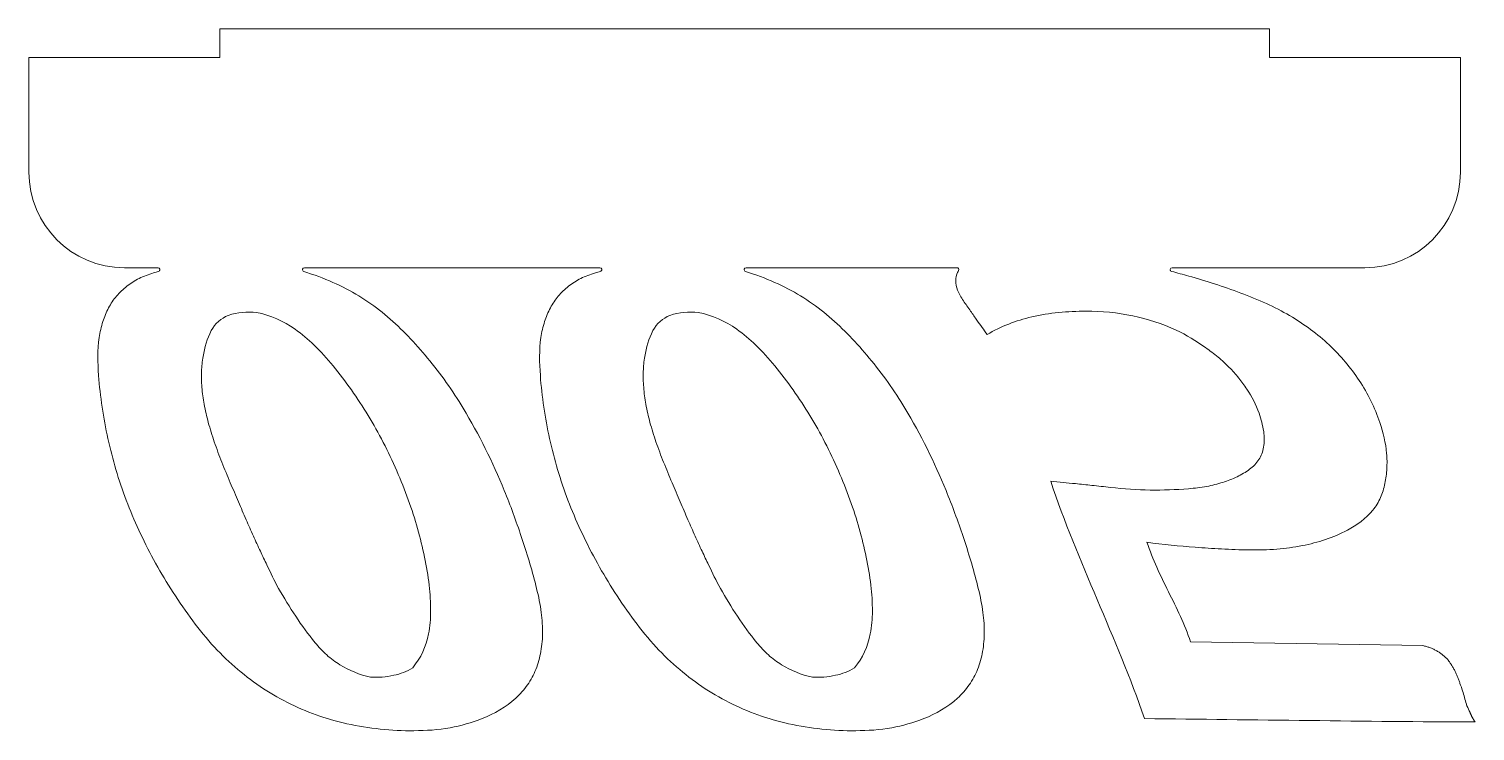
# Model space of a CAD drawing. Header units: millimetres. Extents: x 0 to 152, y -71 to 3.
import ezdxf

# ---------------------------------------------------------------- set-up
doc = ezdxf.new("R2010")
doc.units = ezdxf.units.MM

msp = doc.modelspace()

# ---------------------------------------------------------------- linework, layer by layer
at = {"color": 7, "linetype": 'Continuous', "lineweight": 15}
for p, q in [((20, 0), (20, 3)), ((20, 3), (130, 3)), ((130, 3), (130, 0)), ((0, -12), (0, 0)), ((0, 0), (20, 0)), ((130, 0), (150, 0)), ((150, 0), (150, -12)), ((13.53, -22), (10, -22)), ((59.82, -22), (28.86, -22)), ((97.24, -22), (75.14, -22)), ((119.78, -22), (140, -22)), ((121.71, -61.19), (146.06, -61.58))]:
    msp.add_line(p, q, dxfattribs=at)
for centre, radius, start, end in [((10, -12), 10, 180, 270), ((140, -12), 10, 270, 0), ((13.53, -22.2), 0.2, 285.9104, 90), ((28.86, -22.2), 0.2, 90, 252.4931), ((59.82, -22.2), 0.2, 285.9104, 90), ((75.14, -22.2), 0.2, 90, 252.4931), ((97.24, -22.2), 0.2, 329.989, 90), ((119.78, -22.2), 0.2, 90, 255.6706)]:
    msp.add_arc(centre, radius, start, end, dxfattribs=at)
for points, knots in [([(7.3, -33.28), (7.21, -31.96), (7.14, -30.04), (7.69, -27.68), (8.3, -26.21), (9.13, -24.93), (10.24, -23.91), (11.55, -23.06), (12.72, -22.65), (13.41, -22.44), (13.58, -22.39)], [0.4208749, 0.4208749, 0.4208749, 0.4208749, 0.5690757, 0.6327215, 0.6911994, 0.746387, 0.8015553, 0.8585751, 0.919487, 0.9395847, 0.9395847, 0.9395847, 0.9395847]), ([(28.8, -22.39), (29.07, -22.48), (30.36, -22.9), (32.55, -23.79), (35.23, -25.29), (37.62, -27.1), (39.78, -29.17), (42.53, -32.29), (44.4, -34.86), (45.49, -36.72)], [0.0556057, 0.0556057, 0.0556057, 0.0556057, 0.0903262, 0.2178066, 0.3387969, 0.4570363, 0.5752601, 0.6975141, 0.9553737, 0.9553737, 0.9553737, 0.9553737]), ([(53.59, -33.28), (53.5, -31.96), (53.43, -30.04), (53.98, -27.68), (54.59, -26.21), (55.42, -24.93), (56.53, -23.91), (57.83, -23.06), (59, -22.65), (59.7, -22.44), (59.87, -22.39)], [0.4208749, 0.4208749, 0.4208749, 0.4208749, 0.5690757, 0.6327215, 0.6911994, 0.746387, 0.8015553, 0.8585751, 0.919487, 0.9395847, 0.9395847, 0.9395847, 0.9395847]), ([(75.08, -22.39), (75.36, -22.48), (76.65, -22.9), (78.84, -23.79), (81.52, -25.29), (83.9, -27.1), (86.07, -29.17), (88.82, -32.29), (90.69, -34.86), (91.78, -36.72)], [0.0556057, 0.0556057, 0.0556057, 0.0556057, 0.0903262, 0.2178066, 0.3387969, 0.4570363, 0.5752601, 0.6975141, 0.9553737, 0.9553737, 0.9553737, 0.9553737]), ([(100.4, -29), (100.06, -28.5), (99.46, -27.7), (98.65, -26.5), (97.92, -25.49), (97.29, -24.45), (97.04, -23.39), (97.21, -22.69), (97.37, -22.36), (97.41, -22.3)], [0.046041, 0.046041, 0.046041, 0.046041, 0.2617066, 0.3996692, 0.5575293, 0.7076223, 0.8278436, 0.9322215, 0.9570005, 0.9570005, 0.9570005, 0.9570005]), ([(119.73, -22.39), (120.33, -22.55), (121.84, -22.95), (124.26, -23.69), (126.98, -24.63), (129.64, -25.69), (132.09, -26.96), (134.3, -28.42), (136.26, -30.03), (137.96, -31.84), (139.95, -34.44), (141.01, -36.68), (141.57, -38.22)], [0.0405413, 0.0405413, 0.0405413, 0.0405413, 0.08601, 0.1547131, 0.2258079, 0.2962987, 0.3634016, 0.4273366, 0.4892326, 0.5488664, 0.6080209, 0.7281601, 0.7281601, 0.7281601, 0.7281601]), ([(19.11, -28.59), (19.47, -27.84), (20.97, -26.64), (22.88, -26.62), (23.86, -26.69)], [0, 0, 0, 0, 0.446154, 1, 1, 1, 1]), ([(23.86, -26.69), (25.31, -26.96), (27.47, -27.98), (30, -30.15), (31.95, -32.31), (33.82, -34.79), (35.58, -37.47), (37.17, -40.29), (38.57, -43.25), (39.77, -46.27), (40.76, -49.28), (41.48, -52.27), (41.98, -55.16), (42.15, -57.86), (41.95, -60.89), (41.07, -62.88), (40.22, -63.89)], [0, 0, 0, 0, 0.099523, 0.157976, 0.224341, 0.295662, 0.367825, 0.440561, 0.514606, 0.588508, 0.65979, 0.72866, 0.796042, 0.857776, 0.911265, 1, 1, 1, 1]), ([(65.39, -28.59), (65.75, -27.84), (67.25, -26.64), (69.16, -26.62), (70.14, -26.69)], [0, 0, 0, 0, 0.446154, 1, 1, 1, 1]), ([(70.14, -26.69), (71.6, -26.96), (73.76, -27.98), (76.29, -30.15), (78.24, -32.31), (80.11, -34.79), (81.87, -37.47), (83.46, -40.29), (84.85, -43.25), (86.05, -46.27), (87.04, -49.28), (87.76, -52.27), (88.27, -55.16), (88.44, -57.86), (88.23, -60.89), (87.36, -62.88), (86.5, -63.89)], [0, 0, 0, 0, 0.099523, 0.157976, 0.224341, 0.295662, 0.367825, 0.440561, 0.514606, 0.588508, 0.65979, 0.72866, 0.796042, 0.857776, 0.911265, 1, 1, 1, 1]), ([(110.76, -26.55), (108.85, -26.57), (105.25, -26.86), (101.85, -28.14), (100.4, -29)], [0, 0, 0, 0, 0.532259, 1, 1, 1, 1]), ([(120.2, -28.53), (118.75, -27.88), (115.65, -26.85), (112.41, -26.55), (110.76, -26.55)], [0, 0, 0, 0, 0.491811, 1, 1, 1, 1]), ([(26.16, -55.58), (25.71, -54.78), (25.11, -53.47), (24.22, -51.65), (23.5, -50.06), (22.74, -48.35), (21.94, -46.48), (21.08, -44.48), (20.21, -42.39), (19.42, -40.3), (18.79, -38.27), (18.34, -36.36), (18.1, -34.57), (18.05, -32.89), (18.26, -30.86), (18.68, -29.44), (19.11, -28.59)], [0, 0, 0, 0, 0.095871, 0.150957, 0.21155, 0.277044, 0.347448, 0.42366, 0.503899, 0.583776, 0.657815, 0.725493, 0.787949, 0.846481, 0.90051, 1, 1, 1, 1]), ([(72.45, -55.58), (71.99, -54.78), (71.4, -53.47), (70.5, -51.65), (69.79, -50.06), (69.03, -48.35), (68.23, -46.48), (67.37, -44.48), (66.5, -42.39), (65.7, -40.3), (65.07, -38.27), (64.63, -36.36), (64.39, -34.57), (64.34, -32.89), (64.54, -30.86), (64.96, -29.44), (65.39, -28.59)], [0, 0, 0, 0, 0.095871, 0.150957, 0.21155, 0.277044, 0.347448, 0.42366, 0.503899, 0.583776, 0.657815, 0.725493, 0.787949, 0.846481, 0.90051, 1, 1, 1, 1]), ([(128.9, -37.25), (128.6, -36.35), (127.92, -35.08), (126.78, -33.53), (125.77, -32.4), (124.6, -31.33), (122.78, -29.96), (121.28, -29.05), (120.2, -28.53)], [0, 0, 0, 0, 0.224342, 0.339654, 0.458192, 0.584336, 0.714833, 1, 1, 1, 1]), ([(40.35, -70.49), (37.99, -70.52), (34.51, -70.14), (30.09, -68.92), (27.05, -67.57), (24.17, -65.92), (21.53, -63.84), (19.05, -61.42), (16.86, -58.63), (14.85, -55.66), (13.04, -52.62), (11.5, -49.51), (10.15, -46.38), (9.09, -43.17), (7.96, -38.83), (7.47, -35.51), (7.3, -33.28)], [0, 0, 0, 0, 0.129275, 0.190441, 0.250316, 0.310546, 0.37152, 0.434042, 0.499465, 0.565421, 0.629989, 0.692968, 0.754949, 0.816619, 0.877754, 1, 1, 1, 1]), ([(86.64, -70.49), (84.27, -70.52), (80.8, -70.14), (76.37, -68.92), (73.34, -67.57), (70.46, -65.92), (67.81, -63.84), (65.34, -61.42), (63.14, -58.63), (61.14, -55.66), (59.33, -52.62), (57.79, -49.51), (56.44, -46.38), (55.37, -43.17), (54.24, -38.83), (53.75, -35.51), (53.59, -33.28)], [0, 0, 0, 0, 0.129275, 0.190441, 0.250316, 0.310546, 0.37152, 0.434042, 0.499465, 0.565421, 0.629989, 0.692968, 0.754949, 0.816619, 0.877754, 1, 1, 1, 1]), ([(45.49, -36.72), (47.16, -39.47), (49.36, -43.9), (51.66, -50.2), (52.94, -54.37), (53.69, -57.71), (53.88, -60.04), (53.72, -62.15), (53.2, -64.06), (52.29, -65.73), (50.55, -67.71), (48.76, -68.71), (47.49, -69.22)], [0, 0, 0, 0, 0.261485, 0.400419, 0.545219, 0.615549, 0.678234, 0.734584, 0.787407, 0.837418, 0.888094, 1, 1, 1, 1]), ([(91.78, -36.72), (93.45, -39.47), (95.64, -43.9), (97.95, -50.2), (99.22, -54.37), (99.97, -57.71), (100.17, -60.04), (100, -62.15), (99.49, -64.06), (98.58, -65.73), (96.84, -67.71), (95.04, -68.71), (93.77, -69.22)], [0, 0, 0, 0, 0.261485, 0.400419, 0.545219, 0.615549, 0.678234, 0.734584, 0.787407, 0.837418, 0.888094, 1, 1, 1, 1]), ([(107.07, -44.36), (107.93, -44.46), (109.37, -44.58), (111.46, -44.8), (114.06, -45.1), (117.45, -45.36), (120.81, -45.23), (123.36, -44.96), (125.06, -44.52), (126.59, -43.95), (127.7, -43.29), (128.46, -42.67), (128.89, -42.11), (129.23, -41.48), (129.38, -40.77), (129.47, -39.99), (129.38, -38.78), (129.09, -37.87), (128.9, -37.25)], [0, 0, 0, 0, 0.094278, 0.155983, 0.227659, 0.378253, 0.522963, 0.591917, 0.654543, 0.712843, 0.767894, 0.793911, 0.819033, 0.843644, 0.869824, 0.897482, 0.928596, 1, 1, 1, 1]), ([(141.57, -38.22), (141.9, -39.27), (142.31, -40.87), (142.32, -43.03), (142.14, -44.6), (141.69, -46.1), (140.54, -47.98), (139.13, -48.95), (138.15, -49.5)], [0, 0, 0, 0, 0.254636, 0.37658, 0.497946, 0.617923, 0.736169, 1, 1, 1, 1]), ([(116.9, -69.22), (115.45, -64.98), (111.93, -56.79), (108.47, -48.58), (107.07, -44.36)], [0, 0, 0, 0, 0.502025, 1, 1, 1, 1]), ([(138.15, -49.5), (136.67, -50.29), (134.2, -51.05), (130.7, -51.54), (127.86, -51.58), (125.01, -51.47), (121.43, -51.24), (118.83, -50.98), (117.15, -50.75)], [0, 0, 0, 0, 0.233872, 0.360597, 0.496249, 0.632845, 0.761383, 1, 1, 1, 1]), ([(117.15, -50.75), (117.76, -52.54), (119.39, -55.97), (121.13, -59.35), (121.71, -61.19)], [0, 0, 0, 0, 0.495777, 1, 1, 1, 1]), ([(35.8, -64.88), (34.66, -64.64), (33.04, -63.97), (31.15, -62.59), (28.84, -60.01), (27.31, -57.56), (26.16, -55.58)], [0, 0, 0, 0, 0.25259, 0.375811, 0.50377, 1, 1, 1, 1]), ([(82.09, -64.88), (80.94, -64.64), (79.32, -63.97), (77.43, -62.59), (75.13, -60.01), (73.59, -57.56), (72.45, -55.58)], [0, 0, 0, 0, 0.25259, 0.375811, 0.50377, 1, 1, 1, 1]), ([(40.22, -63.89), (39.62, -64.3), (38.15, -64.8), (36.61, -64.93), (35.8, -64.88)], [0, 0, 0, 0, 0.469699, 1, 1, 1, 1]), ([(86.5, -63.89), (85.9, -64.3), (84.44, -64.8), (82.9, -64.93), (82.09, -64.88)], [0, 0, 0, 0, 0.469699, 1, 1, 1, 1]), ([(149.95, -65.53), (150.05, -65.79), (150.31, -66.51), (150.48, -67.25), (150.62, -67.72)], [0, 0, 0, 0, 0.361927, 1, 1, 1, 1]), ([(150.62, -67.72), (150.61, -67.78), (150.78, -68.07), (150.89, -68.34), (151.01, -68.58)], [0, 0, 0, 0, 0.196963, 1, 1, 1, 1]), ([(47.49, -69.22), (46.4, -69.63), (44.06, -70.34), (41.61, -70.48), (40.35, -70.49)], [0, 0, 0, 0, 0.480115, 1, 1, 1, 1]), ([(93.77, -69.22), (92.68, -69.63), (90.34, -70.34), (87.9, -70.48), (86.64, -70.49)], [0, 0, 0, 0, 0.480115, 1, 1, 1, 1]), ([(151.53, -69.56), (145.75, -69.57), (134.2, -69.41), (122.66, -69.29), (116.9, -69.22)], [0, 0, 0, 0, 0.501122, 1, 1, 1, 1])]:
    msp.add_open_spline(points, degree=3, knots=knots, dxfattribs=at)
for points in [[(146.06, -61.58), (147.55, -61.9), (148.62, -62.97)], [(148.62, -62.97), (149.52, -64.13), (149.95, -65.53)], [(151.01, -68.58), (151.21, -69.1), (151.53, -69.56)]]:
    msp.add_open_spline(points, degree=2, dxfattribs=at)

doc.saveas('drawing.dxf')
